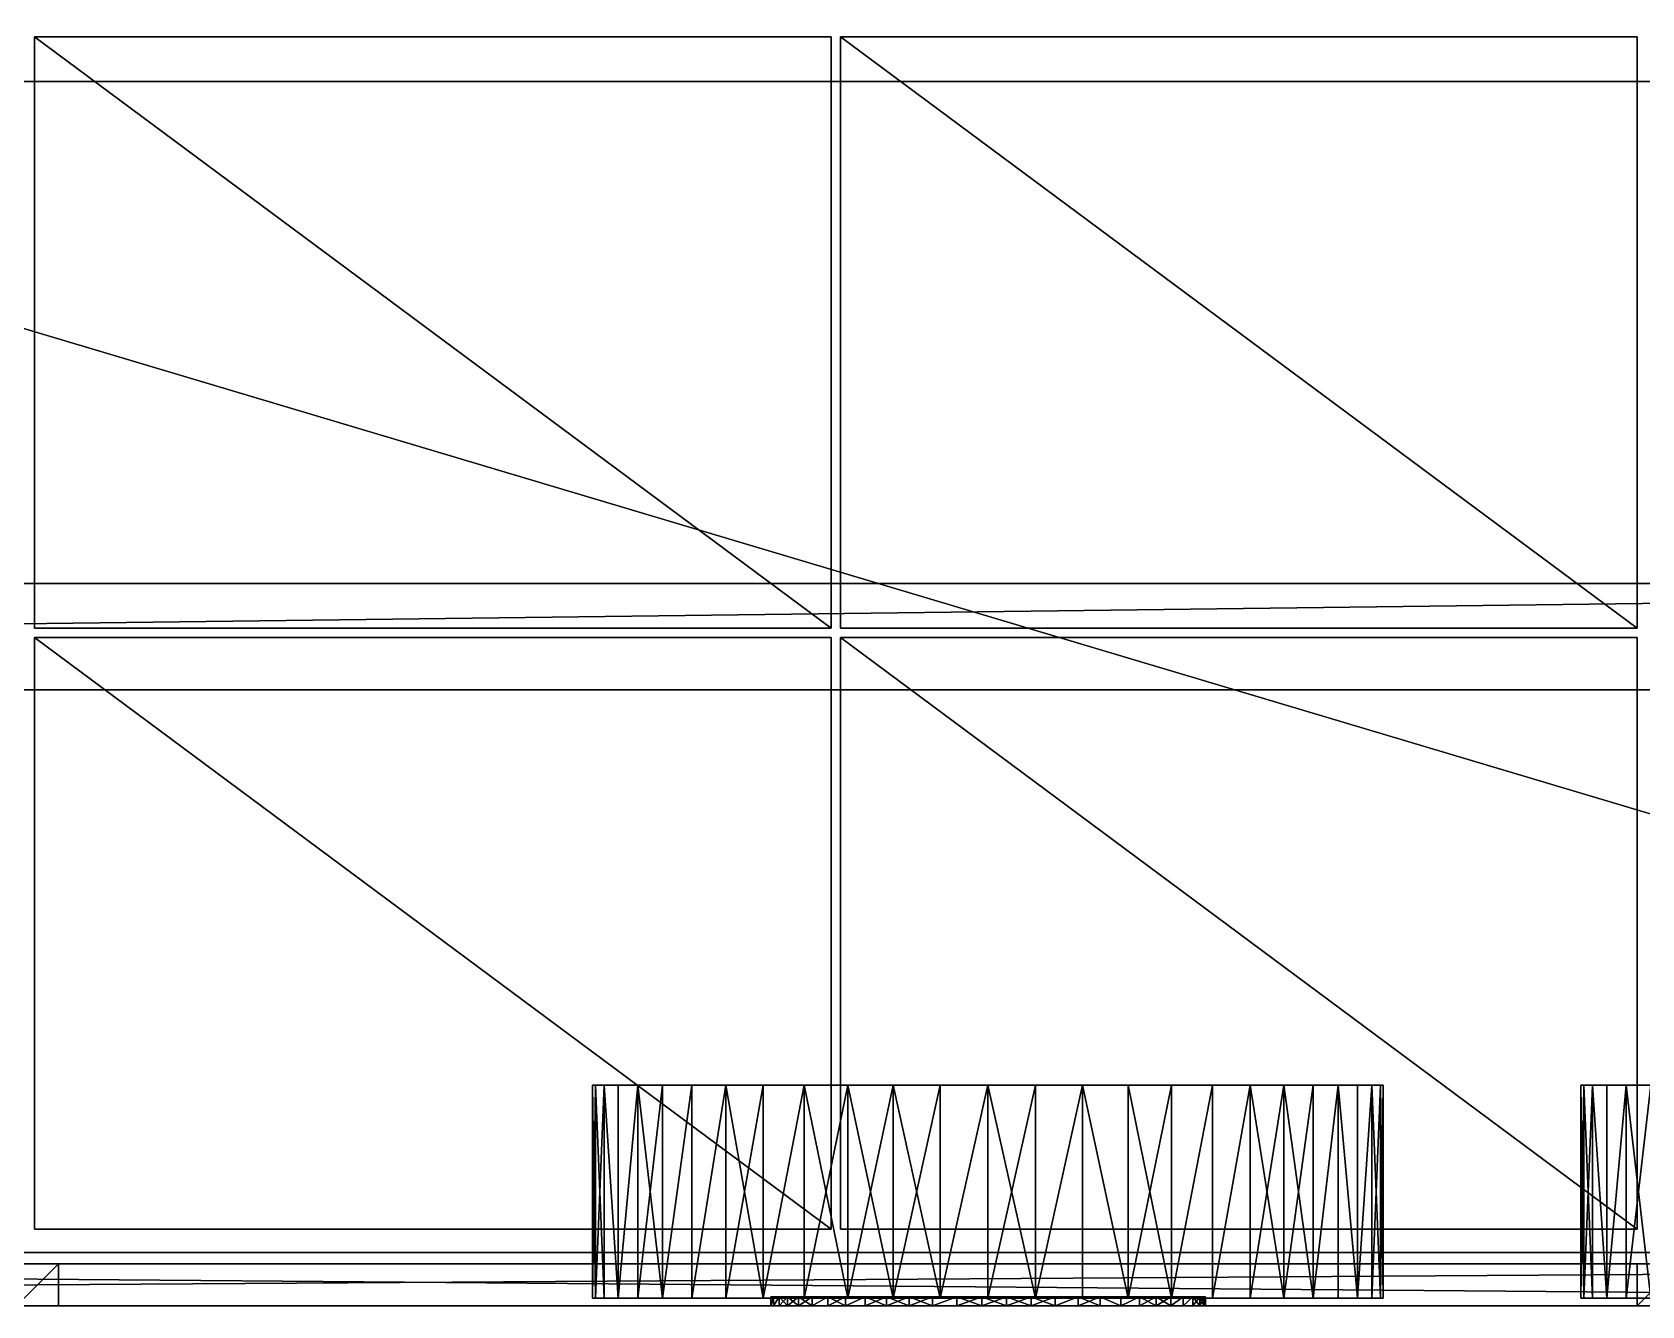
# Model space of a CAD drawing. Header units: millimetres. Extents: x -2700 to 8540, y -1280 to 1295.
# Drawn here: x 4243 to 6360, y -1280 to 395 of the extents above; entities that cross this region are included whole.
import ezdxf

# ---------------------------------------------------------------- set-up
doc = ezdxf.new("R2010")
doc.units = ezdxf.units.MM

msp = doc.modelspace()

# ---------------------------------------------------------------- linework, layer by layer
at = {"layer": 'CAD_75LAB'}
for points in [[(8540, -1280, 1090), (-40, -1280, 1090), (-40, 1280, 1090)], [(8540, 1280, 1090), (8540, -1280, 1090), (-40, 1280, 1090)], [(8540, -1280, 1180), (-40, 1280, 1180), (-40, -1280, 1180)], [(8540, 1280, 1180), (-40, 1280, 1180), (8540, -1280, 1180)], [(8460, 470, 840), (-2700, 330, 840), (-2700, 470, 840)], [(8460, 470, 840), (8460, 330, 840), (-2700, 330, 840)], [(8460, 470, 1090), (-2700, 470, 1090), (-2700, 330, 1090)], [(8460, 470, 1090), (-2700, 330, 1090), (8460, 330, 1090)], [(4246, -389, 1847), (4246, 389, 1183), (4246, -389, 1183)], [(4246, -389, 1847), (4246, 389, 1847), (4246, 389, 1183)], [(5294, 389, 1183), (4246, 389, 1183), (4246, 389, 1847)], [(5294, 389, 1847), (5294, 389, 1183), (4246, 389, 1847)], [(5294, -389, 1183), (4246, -389, 1183), (4246, 389, 1183)], [(5294, 389, 1183), (5294, -389, 1183), (4246, 389, 1183)], [(5294, -389, 1847), (4246, 389, 1847), (4246, -389, 1847)], [(5294, 389, 1847), (4246, 389, 1847), (5294, -389, 1847)], [(4246, -389, 2517), (4246, 389, 1853), (4246, -389, 1853)], [(4246, -389, 2517), (4246, 389, 2517), (4246, 389, 1853)], [(5294, 389, 1853), (4246, 389, 1853), (4246, 389, 2517)], [(5294, 389, 2517), (5294, 389, 1853), (4246, 389, 2517)], [(5294, -389, 1853), (4246, -389, 1853), (4246, 389, 1853)], [(5294, 389, 1853), (5294, -389, 1853), (4246, 389, 1853)], [(5294, -389, 2517), (4246, 389, 2517), (4246, -389, 2517)], [(5294, 389, 2517), (4246, 389, 2517), (5294, -389, 2517)], [(4246, -389, 3187), (4246, 389, 2523), (4246, -389, 2523)], [(4246, -389, 3187), (4246, 389, 3187), (4246, 389, 2523)], [(5294, 389, 2523), (4246, 389, 2523), (4246, 389, 3187)], [(5294, 389, 3187), (5294, 389, 2523), (4246, 389, 3187)], [(5294, -389, 2523), (4246, -389, 2523), (4246, 389, 2523)], [(5294, 389, 2523), (5294, -389, 2523), (4246, 389, 2523)], [(5294, -389, 3187), (4246, 389, 3187), (4246, -389, 3187)], [(5294, 389, 3187), (4246, 389, 3187), (5294, -389, 3187)], [(5294, -389, 1847), (5294, -389, 1183), (5294, 389, 1183)], [(5294, -389, 1847), (5294, 389, 1183), (5294, 389, 1847)], [(5294, -389, 2517), (5294, -389, 1853), (5294, 389, 1853)], [(5294, -389, 2517), (5294, 389, 1853), (5294, 389, 2517)], [(5294, -389, 3187), (5294, -389, 2523), (5294, 389, 2523)], [(5294, -389, 3187), (5294, 389, 2523), (5294, 389, 3187)], [(5306, -389, 1847), (5306, 389, 1183), (5306, -389, 1183)], [(5306, -389, 1847), (5306, 389, 1847), (5306, 389, 1183)], [(6354, 389, 1183), (5306, 389, 1183), (5306, 389, 1847)], [(6354, 389, 1847), (6354, 389, 1183), (5306, 389, 1847)], [(6354, -389, 1183), (5306, -389, 1183), (5306, 389, 1183)], [(6354, 389, 1183), (6354, -389, 1183), (5306, 389, 1183)], [(6354, -389, 1847), (5306, 389, 1847), (5306, -389, 1847)], [(6354, 389, 1847), (5306, 389, 1847), (6354, -389, 1847)], [(5306, -389, 2517), (5306, 389, 1853), (5306, -389, 1853)], [(5306, -389, 2517), (5306, 389, 2517), (5306, 389, 1853)], [(6354, 389, 1853), (5306, 389, 1853), (5306, 389, 2517)], [(6354, 389, 2517), (6354, 389, 1853), (5306, 389, 2517)], [(6354, -389, 1853), (5306, -389, 1853), (5306, 389, 1853)], [(6354, 389, 1853), (6354, -389, 1853), (5306, 389, 1853)], [(6354, -389, 2517), (5306, 389, 2517), (5306, -389, 2517)], [(6354, 389, 2517), (5306, 389, 2517), (6354, -389, 2517)], [(5306, -389, 3187), (5306, 389, 2523), (5306, -389, 2523)], [(5306, -389, 3187), (5306, 389, 3187), (5306, 389, 2523)], [(6354, 389, 2523), (5306, 389, 2523), (5306, 389, 3187)], [(6354, 389, 3187), (6354, 389, 2523), (5306, 389, 3187)], [(6354, -389, 2523), (5306, -389, 2523), (5306, 389, 2523)], [(6354, 389, 2523), (6354, -389, 2523), (5306, 389, 2523)], [(6354, -389, 3187), (5306, 389, 3187), (5306, -389, 3187)], [(6354, 389, 3187), (5306, 389, 3187), (6354, -389, 3187)], [(6354, -389, 1847), (6354, -389, 1183), (6354, 389, 1183)], [(6354, -389, 1847), (6354, 389, 1183), (6354, 389, 1847)], [(6354, -389, 2517), (6354, -389, 1853), (6354, 389, 1853)], [(6354, -389, 2517), (6354, 389, 1853), (6354, 389, 2517)], [(6354, -389, 3187), (6354, -389, 2523), (6354, 389, 2523)], [(6354, -389, 3187), (6354, 389, 2523), (6354, 389, 3187)], [(8460, 330, 840), (-2700, 330, 1090), (-2700, 330, 840)], [(8460, 330, 1090), (-2700, 330, 1090), (8460, 330, 840)], [(8460, -330, 840), (-2700, -330, 840), (-2700, -330, 1090)], [(8460, -330, 1090), (8460, -330, 840), (-2700, -330, 1090)], [(8460, -330, 840), (-2700, -470, 840), (-2700, -330, 840)], [(8460, -330, 840), (8460, -470, 840), (-2700, -470, 840)], [(8460, -330, 1090), (-2700, -330, 1090), (-2700, -470, 1090)], [(8460, -330, 1090), (-2700, -470, 1090), (8460, -470, 1090)], [(5294, -389, 1183), (4246, -389, 1847), (4246, -389, 1183)], [(5294, -389, 1847), (4246, -389, 1847), (5294, -389, 1183)], [(5294, -389, 1853), (4246, -389, 2517), (4246, -389, 1853)], [(5294, -389, 2517), (4246, -389, 2517), (5294, -389, 1853)], [(5294, -389, 2523), (4246, -389, 3187), (4246, -389, 2523)], [(5294, -389, 3187), (4246, -389, 3187), (5294, -389, 2523)], [(4246, -1179, 1847), (4246, -401, 1183), (4246, -1179, 1183)], [(4246, -1179, 1847), (4246, -401, 1847), (4246, -401, 1183)], [(5294, -401, 1183), (4246, -401, 1183), (4246, -401, 1847)], [(5294, -401, 1847), (5294, -401, 1183), (4246, -401, 1847)], [(5294, -1179, 1183), (4246, -1179, 1183), (4246, -401, 1183)], [(5294, -401, 1183), (5294, -1179, 1183), (4246, -401, 1183)], [(5294, -1179, 1847), (4246, -401, 1847), (4246, -1179, 1847)], [(5294, -401, 1847), (4246, -401, 1847), (5294, -1179, 1847)], [(4246, -1179, 2517), (4246, -401, 1853), (4246, -1179, 1853)], [(4246, -1179, 2517), (4246, -401, 2517), (4246, -401, 1853)], [(5294, -401, 1853), (4246, -401, 1853), (4246, -401, 2517)], [(5294, -401, 2517), (5294, -401, 1853), (4246, -401, 2517)], [(5294, -1179, 1853), (4246, -1179, 1853), (4246, -401, 1853)], [(5294, -401, 1853), (5294, -1179, 1853), (4246, -401, 1853)], [(5294, -1179, 2517), (4246, -401, 2517), (4246, -1179, 2517)], [(5294, -401, 2517), (4246, -401, 2517), (5294, -1179, 2517)], [(4246, -1179, 3187), (4246, -401, 2523), (4246, -1179, 2523)], [(4246, -1179, 3187), (4246, -401, 3187), (4246, -401, 2523)], [(5294, -401, 2523), (4246, -401, 2523), (4246, -401, 3187)], [(5294, -401, 3187), (5294, -401, 2523), (4246, -401, 3187)], [(5294, -1179, 2523), (4246, -1179, 2523), (4246, -401, 2523)], [(5294, -401, 2523), (5294, -1179, 2523), (4246, -401, 2523)], [(5294, -1179, 3187), (4246, -401, 3187), (4246, -1179, 3187)], [(5294, -401, 3187), (4246, -401, 3187), (5294, -1179, 3187)], [(5294, -1179, 1847), (5294, -1179, 1183), (5294, -401, 1183)], [(5294, -1179, 1847), (5294, -401, 1183), (5294, -401, 1847)], [(5294, -1179, 2517), (5294, -1179, 1853), (5294, -401, 1853)], [(5294, -1179, 2517), (5294, -401, 1853), (5294, -401, 2517)], [(5294, -1179, 3187), (5294, -1179, 2523), (5294, -401, 2523)], [(5294, -1179, 3187), (5294, -401, 2523), (5294, -401, 3187)], [(6354, -389, 1183), (5306, -389, 1847), (5306, -389, 1183)], [(6354, -389, 1847), (5306, -389, 1847), (6354, -389, 1183)], [(6354, -389, 1853), (5306, -389, 2517), (5306, -389, 1853)], [(6354, -389, 2517), (5306, -389, 2517), (6354, -389, 1853)], [(6354, -389, 2523), (5306, -389, 3187), (5306, -389, 2523)], [(6354, -389, 3187), (5306, -389, 3187), (6354, -389, 2523)], [(5306, -1179, 1847), (5306, -401, 1183), (5306, -1179, 1183)], [(5306, -1179, 1847), (5306, -401, 1847), (5306, -401, 1183)], [(6354, -401, 1183), (5306, -401, 1183), (5306, -401, 1847)], [(6354, -401, 1847), (6354, -401, 1183), (5306, -401, 1847)], [(6354, -1179, 1183), (5306, -1179, 1183), (5306, -401, 1183)], [(6354, -401, 1183), (6354, -1179, 1183), (5306, -401, 1183)], [(6354, -1179, 1847), (5306, -401, 1847), (5306, -1179, 1847)], [(6354, -401, 1847), (5306, -401, 1847), (6354, -1179, 1847)], [(5306, -1179, 2517), (5306, -401, 1853), (5306, -1179, 1853)], [(5306, -1179, 2517), (5306, -401, 2517), (5306, -401, 1853)], [(6354, -401, 1853), (5306, -401, 1853), (5306, -401, 2517)], [(6354, -401, 2517), (6354, -401, 1853), (5306, -401, 2517)], [(6354, -1179, 1853), (5306, -1179, 1853), (5306, -401, 1853)], [(6354, -401, 1853), (6354, -1179, 1853), (5306, -401, 1853)], [(6354, -1179, 2517), (5306, -401, 2517), (5306, -1179, 2517)], [(6354, -401, 2517), (5306, -401, 2517), (6354, -1179, 2517)], [(5306, -1179, 3187), (5306, -401, 2523), (5306, -1179, 2523)], [(5306, -1179, 3187), (5306, -401, 3187), (5306, -401, 2523)], [(6354, -401, 2523), (5306, -401, 2523), (5306, -401, 3187)], [(6354, -401, 3187), (6354, -401, 2523), (5306, -401, 3187)], [(6354, -1179, 2523), (5306, -1179, 2523), (5306, -401, 2523)], [(6354, -401, 2523), (6354, -1179, 2523), (5306, -401, 2523)], [(6354, -1179, 3187), (5306, -401, 3187), (5306, -1179, 3187)], [(6354, -401, 3187), (5306, -401, 3187), (6354, -1179, 3187)], [(6354, -1179, 1847), (6354, -1179, 1183), (6354, -401, 1183)], [(6354, -1179, 1847), (6354, -401, 1183), (6354, -401, 1847)], [(6354, -1179, 2517), (6354, -1179, 1853), (6354, -401, 1853)], [(6354, -1179, 2517), (6354, -401, 1853), (6354, -401, 2517)], [(6354, -1179, 3187), (6354, -1179, 2523), (6354, -401, 2523)], [(6354, -1179, 3187), (6354, -401, 2523), (6354, -401, 3187)], [(8460, -470, 840), (-2700, -470, 1090), (-2700, -470, 840)], [(8460, -470, 1090), (-2700, -470, 1090), (8460, -470, 840)], [(4980, -1270, 520), (4983.79, -1270, 582.68), (4983.79, -990, 582.68)], [(4980, -1270, 520), (4983.79, -990, 582.68), (4980, -990, 520)], [(4983.79, -1270, 457.32), (4980, -1270, 520), (4980, -990, 520)], [(4983.79, -1270, 457.32), (4980, -990, 520), (4983.79, -990, 457.32)], [(4983.79, -990, 582.68), (4983.79, -990, 457.32), (4980, -990, 520)], [(4983.79, -1270, 582.68), (4995.11, -1270, 644.44), (4995.11, -990, 644.44)], [(4983.79, -1270, 582.68), (4995.11, -990, 644.44), (4983.79, -990, 582.68)], [(4995.11, -1270, 395.56), (4983.79, -1270, 457.32), (4983.79, -990, 457.32)], [(4995.11, -1270, 395.56), (4983.79, -990, 457.32), (4995.11, -990, 395.56)], [(4983.79, -990, 457.32), (5013.79, -990, 335.61), (4995.11, -990, 395.56)], [(4983.79, -990, 457.32), (5110.77, -990, 175.18), (5072.05, -990, 224.61)], [(4983.79, -990, 457.32), (5072.05, -990, 224.61), (5013.79, -990, 335.61)], [(4983.79, -990, 457.32), (5375.56, -990, 15.11), (5110.77, -990, 175.18)], [(5013.79, -990, 704.39), (4983.79, -990, 582.68), (4995.11, -990, 644.44)], [(5110.77, -990, 864.82), (4983.79, -990, 582.68), (5013.79, -990, 704.39)], [(6004.89, -990, 395.56), (4983.79, -990, 582.68), (5110.77, -990, 864.82)], [(6004.89, -990, 395.56), (5375.56, -990, 15.11), (4983.79, -990, 457.32)], [(6004.89, -990, 395.56), (4983.79, -990, 457.32), (4983.79, -990, 582.68)], [(5013.79, -1270, 704.39), (5013.79, -990, 704.39), (4995.11, -990, 644.44)], [(4995.11, -1270, 644.44), (5013.79, -1270, 704.39), (4995.11, -990, 644.44)], [(5013.79, -1270, 335.61), (4995.11, -1270, 395.56), (4995.11, -990, 395.56)], [(5013.79, -1270, 335.61), (4995.11, -990, 395.56), (5013.79, -990, 335.61)], [(5013.79, -1270, 704.39), (5039.56, -990, 761.66), (5013.79, -990, 704.39)], [(5013.79, -1270, 704.39), (5039.56, -1270, 761.66), (5039.56, -990, 761.66)], [(5013.79, -1270, 335.61), (5013.79, -990, 335.61), (5039.56, -990, 278.34)], [(5039.56, -1270, 278.34), (5013.79, -1270, 335.61), (5039.56, -990, 278.34)], [(5013.79, -990, 335.61), (5072.05, -990, 224.61), (5039.56, -990, 278.34)], [(5110.77, -990, 864.82), (5013.79, -990, 704.39), (5039.56, -990, 761.66)], [(5039.56, -1270, 761.66), (5072.05, -990, 815.39), (5039.56, -990, 761.66)], [(5039.56, -1270, 761.66), (5072.05, -1270, 815.39), (5072.05, -990, 815.39)], [(5072.05, -1270, 224.61), (5039.56, -1270, 278.34), (5039.56, -990, 278.34)], [(5072.05, -1270, 224.61), (5039.56, -990, 278.34), (5072.05, -990, 224.61)], [(5110.77, -990, 864.82), (5039.56, -990, 761.66), (5072.05, -990, 815.39)], [(5072.05, -1270, 815.39), (5110.77, -990, 864.82), (5072.05, -990, 815.39)], [(5072.05, -1270, 815.39), (5110.77, -1270, 864.82), (5110.77, -990, 864.82)], [(5072.05, -1270, 224.61), (5072.05, -990, 224.61), (5110.77, -990, 175.18)], [(5110.77, -1270, 175.18), (5072.05, -1270, 224.61), (5110.77, -990, 175.18)], [(5110.77, -1270, 864.82), (5155.18, -990, 909.23), (5110.77, -990, 864.82)], [(5110.77, -1270, 864.82), (5155.18, -1270, 909.23), (5155.18, -990, 909.23)], [(5110.77, -1270, 175.18), (5110.77, -990, 175.18), (5155.18, -990, 130.77)], [(5155.18, -1270, 130.77), (5110.77, -1270, 175.18), (5155.18, -990, 130.77)], [(5204.61, -990, 92.05), (5155.18, -990, 130.77), (5110.77, -990, 175.18)], [(5375.56, -990, 15.11), (5204.61, -990, 92.05), (5110.77, -990, 175.18)], [(6004.89, -990, 395.56), (5110.77, -990, 864.82), (5155.18, -990, 909.23)], [(5155.18, -1270, 909.23), (5204.61, -990, 947.95), (5155.18, -990, 909.23)], [(5155.18, -1270, 909.23), (5204.61, -1270, 947.95), (5204.61, -990, 947.95)], [(5204.61, -1270, 92.05), (5155.18, -1270, 130.77), (5155.18, -990, 130.77)], [(5204.61, -1270, 92.05), (5155.18, -990, 130.77), (5204.61, -990, 92.05)], [(5315.61, -990, 1006.21), (5155.18, -990, 909.23), (5204.61, -990, 947.95)], [(6004.89, -990, 395.56), (5155.18, -990, 909.23), (5315.61, -990, 1006.21)], [(5204.61, -1270, 947.95), (5258.34, -990, 980.44), (5204.61, -990, 947.95)], [(5204.61, -1270, 947.95), (5258.34, -1270, 980.44), (5258.34, -990, 980.44)], [(5204.61, -1270, 92.05), (5204.61, -990, 92.05), (5258.34, -990, 59.56)], [(5258.34, -1270, 59.56), (5204.61, -1270, 92.05), (5258.34, -990, 59.56)], [(5375.56, -990, 15.11), (5258.34, -990, 59.56), (5204.61, -990, 92.05)], [(5315.61, -990, 1006.21), (5204.61, -990, 947.95), (5258.34, -990, 980.44)], [(5258.34, -1270, 980.44), (5315.61, -990, 1006.21), (5258.34, -990, 980.44)], [(5258.34, -1270, 980.44), (5315.61, -1270, 1006.21), (5315.61, -990, 1006.21)], [(5315.61, -1270, 33.79), (5258.34, -1270, 59.56), (5258.34, -990, 59.56)], [(5315.61, -1270, 33.79), (5258.34, -990, 59.56), (5315.61, -990, 33.79)], [(5375.56, -990, 15.11), (5315.61, -990, 33.79), (5258.34, -990, 59.56)], [(5315.61, -1270, 1006.21), (5375.56, -990, 1024.89), (5315.61, -990, 1006.21)], [(5315.61, -1270, 1006.21), (5375.56, -1270, 1024.89), (5375.56, -990, 1024.89)], [(5375.56, -1270, 15.11), (5315.61, -1270, 33.79), (5315.61, -990, 33.79)], [(5375.56, -1270, 15.11), (5315.61, -990, 33.79), (5375.56, -990, 15.11)], [(5437.32, -990, 1036.21), (5315.61, -990, 1006.21), (5375.56, -990, 1024.89)], [(5795.39, -990, 947.95), (5315.61, -990, 1006.21), (5437.32, -990, 1036.21)], [(5927.95, -990, 815.39), (6004.89, -990, 395.56), (5315.61, -990, 1006.21)], [(5927.95, -990, 815.39), (5315.61, -990, 1006.21), (5795.39, -990, 947.95)], [(5375.56, -1270, 1024.89), (5437.32, -990, 1036.21), (5375.56, -990, 1024.89)], [(5375.56, -1270, 1024.89), (5437.32, -1270, 1036.21), (5437.32, -990, 1036.21)], [(5437.32, -1270, 3.79), (5375.56, -1270, 15.11), (5375.56, -990, 15.11)], [(5437.32, -1270, 3.79), (5375.56, -990, 15.11), (5437.32, -990, 3.79)], [(5500, -990), (5437.32, -990, 3.79), (5375.56, -990, 15.11)], [(5684.39, -990, 33.79), (5500, -990), (5375.56, -990, 15.11)], [(5795.39, -990, 92.05), (5684.39, -990, 33.79), (5375.56, -990, 15.11)], [(6004.89, -990, 395.56), (5795.39, -990, 92.05), (5375.56, -990, 15.11)], [(5437.32, -1270, 1036.21), (5500, -990, 1040), (5437.32, -990, 1036.21)], [(5437.32, -1270, 1036.21), (5500, -1270, 1040), (5500, -990, 1040)], [(5437.32, -1270, 3.79), (5437.32, -990, 3.79), (5500, -990)], [(5500, -1270), (5437.32, -1270, 3.79), (5500, -990)], [(5795.39, -990, 947.95), (5437.32, -990, 1036.21), (5500, -990, 1040)], [(5500, -1270, 1040), (5562.68, -1270, 1036.21), (5562.68, -990, 1036.21)], [(5500, -1270, 1040), (5562.68, -990, 1036.21), (5500, -990, 1040)], [(5562.68, -1270, 3.79), (5500, -1270), (5500, -990)], [(5562.68, -1270, 3.79), (5500, -990), (5562.68, -990, 3.79)], [(5684.39, -990, 33.79), (5562.68, -990, 3.79), (5500, -990)], [(5624.44, -990, 1024.89), (5500, -990, 1040), (5562.68, -990, 1036.21)], [(5741.66, -990, 980.44), (5500, -990, 1040), (5624.44, -990, 1024.89)], [(5795.39, -990, 947.95), (5500, -990, 1040), (5741.66, -990, 980.44)], [(5562.68, -1270, 1036.21), (5624.44, -1270, 1024.89), (5624.44, -990, 1024.89)], [(5562.68, -1270, 1036.21), (5624.44, -990, 1024.89), (5562.68, -990, 1036.21)], [(5562.68, -1270, 3.79), (5562.68, -990, 3.79), (5624.44, -990, 15.11)], [(5624.44, -1270, 15.11), (5562.68, -1270, 3.79), (5624.44, -990, 15.11)], [(5684.39, -990, 33.79), (5624.44, -990, 15.11), (5562.68, -990, 3.79)], [(5684.39, -1270, 1006.21), (5684.39, -990, 1006.21), (5624.44, -990, 1024.89)], [(5624.44, -1270, 1024.89), (5684.39, -1270, 1006.21), (5624.44, -990, 1024.89)], [(5684.39, -1270, 33.79), (5624.44, -1270, 15.11), (5624.44, -990, 15.11)], [(5684.39, -1270, 33.79), (5624.44, -990, 15.11), (5684.39, -990, 33.79)], [(5741.66, -990, 980.44), (5624.44, -990, 1024.89), (5684.39, -990, 1006.21)], [(5684.39, -1270, 1006.21), (5741.66, -1270, 980.44), (5741.66, -990, 980.44)], [(5684.39, -1270, 1006.21), (5741.66, -990, 980.44), (5684.39, -990, 1006.21)], [(5741.66, -1270, 59.56), (5684.39, -1270, 33.79), (5684.39, -990, 33.79)], [(5741.66, -1270, 59.56), (5684.39, -990, 33.79), (5741.66, -990, 59.56)], [(5795.39, -990, 92.05), (5741.66, -990, 59.56), (5684.39, -990, 33.79)], [(5741.66, -1270, 980.44), (5795.39, -1270, 947.95), (5795.39, -990, 947.95)], [(5741.66, -1270, 980.44), (5795.39, -990, 947.95), (5741.66, -990, 980.44)], [(5741.66, -1270, 59.56), (5741.66, -990, 59.56), (5795.39, -990, 92.05)], [(5795.39, -1270, 92.05), (5741.66, -1270, 59.56), (5795.39, -990, 92.05)], [(5795.39, -1270, 947.95), (5844.82, -1270, 909.23), (5844.82, -990, 909.23)], [(5795.39, -1270, 947.95), (5844.82, -990, 909.23), (5795.39, -990, 947.95)], [(5795.39, -1270, 92.05), (5795.39, -990, 92.05), (5844.82, -990, 130.77)], [(5844.82, -1270, 130.77), (5795.39, -1270, 92.05), (5844.82, -990, 130.77)], [(5889.23, -990, 175.18), (5844.82, -990, 130.77), (5795.39, -990, 92.05)], [(5927.95, -990, 224.61), (5889.23, -990, 175.18), (5795.39, -990, 92.05)], [(5960.44, -990, 278.34), (5927.95, -990, 224.61), (5795.39, -990, 92.05)], [(6004.89, -990, 395.56), (5960.44, -990, 278.34), (5795.39, -990, 92.05)], [(5844.82, -990, 909.23), (5927.95, -990, 815.39), (5795.39, -990, 947.95)], [(5844.82, -1270, 909.23), (5889.23, -1270, 864.82), (5889.23, -990, 864.82)], [(5844.82, -1270, 909.23), (5889.23, -990, 864.82), (5844.82, -990, 909.23)], [(5889.23, -1270, 175.18), (5844.82, -1270, 130.77), (5844.82, -990, 130.77)], [(5889.23, -1270, 175.18), (5844.82, -990, 130.77), (5889.23, -990, 175.18)], [(5844.82, -990, 909.23), (5889.23, -990, 864.82), (5927.95, -990, 815.39)], [(5889.23, -1270, 864.82), (5927.95, -1270, 815.39), (5927.95, -990, 815.39)], [(5889.23, -1270, 864.82), (5927.95, -990, 815.39), (5889.23, -990, 864.82)], [(5927.95, -1270, 224.61), (5889.23, -1270, 175.18), (5889.23, -990, 175.18)], [(5927.95, -1270, 224.61), (5889.23, -990, 175.18), (5927.95, -990, 224.61)], [(5927.95, -1270, 815.39), (5960.44, -1270, 761.66), (5960.44, -990, 761.66)], [(5927.95, -1270, 815.39), (5960.44, -990, 761.66), (5927.95, -990, 815.39)], [(5927.95, -1270, 224.61), (5927.95, -990, 224.61), (5960.44, -990, 278.34)], [(5960.44, -1270, 278.34), (5927.95, -1270, 224.61), (5960.44, -990, 278.34)], [(5927.95, -990, 815.39), (5986.21, -990, 704.39), (6004.89, -990, 644.44)], [(5927.95, -990, 815.39), (5960.44, -990, 761.66), (5986.21, -990, 704.39)], [(5927.95, -990, 815.39), (6004.89, -990, 644.44), (6004.89, -990, 395.56)], [(5986.21, -1270, 704.39), (5986.21, -990, 704.39), (5960.44, -990, 761.66)], [(5960.44, -1270, 761.66), (5986.21, -1270, 704.39), (5960.44, -990, 761.66)], [(5986.21, -1270, 335.61), (5960.44, -990, 278.34), (5986.21, -990, 335.61)], [(5986.21, -1270, 335.61), (5960.44, -1270, 278.34), (5960.44, -990, 278.34)], [(6004.89, -990, 395.56), (5986.21, -990, 335.61), (5960.44, -990, 278.34)], [(5986.21, -1270, 704.39), (6004.89, -1270, 644.44), (6004.89, -990, 644.44)], [(5986.21, -1270, 704.39), (6004.89, -990, 644.44), (5986.21, -990, 704.39)], [(5986.21, -1270, 335.61), (5986.21, -990, 335.61), (6004.89, -990, 395.56)], [(6004.89, -1270, 395.56), (5986.21, -1270, 335.61), (6004.89, -990, 395.56)], [(6004.89, -1270, 644.44), (6016.21, -1270, 582.68), (6016.21, -990, 582.68)], [(6004.89, -1270, 644.44), (6016.21, -990, 582.68), (6004.89, -990, 644.44)], [(6016.21, -1270, 457.32), (6004.89, -990, 395.56), (6016.21, -990, 457.32)], [(6016.21, -1270, 457.32), (6004.89, -1270, 395.56), (6004.89, -990, 395.56)], [(6004.89, -990, 644.44), (6016.21, -990, 582.68), (6020, -990, 520)], [(6004.89, -990, 644.44), (6016.21, -990, 457.32), (6004.89, -990, 395.56)], [(6004.89, -990, 644.44), (6020, -990, 520), (6016.21, -990, 457.32)], [(6020, -1270, 520), (6020, -990, 520), (6016.21, -990, 582.68)], [(6016.21, -1270, 582.68), (6020, -1270, 520), (6016.21, -990, 582.68)], [(6016.21, -1270, 457.32), (6016.21, -990, 457.32), (6020, -990, 520)], [(6020, -1270, 520), (6016.21, -1270, 457.32), (6020, -990, 520)], [(6280, -1270, 520), (6283.79, -1270, 582.68), (6283.79, -990, 582.68)], [(6280, -1270, 520), (6283.79, -990, 582.68), (6280, -990, 520)], [(6283.79, -1270, 457.32), (6280, -1270, 520), (6280, -990, 520)], [(6283.79, -1270, 457.32), (6280, -990, 520), (6283.79, -990, 457.32)], [(6283.79, -990, 582.68), (6283.79, -990, 457.32), (6280, -990, 520)], [(6283.79, -1270, 582.68), (6295.11, -1270, 644.44), (6295.11, -990, 644.44)], [(6283.79, -1270, 582.68), (6295.11, -990, 644.44), (6283.79, -990, 582.68)], [(6295.11, -1270, 395.56), (6283.79, -1270, 457.32), (6283.79, -990, 457.32)], [(6295.11, -1270, 395.56), (6283.79, -990, 457.32), (6295.11, -990, 395.56)], [(6283.79, -990, 457.32), (6313.79, -990, 335.61), (6295.11, -990, 395.56)], [(6283.79, -990, 457.32), (6410.77, -990, 175.18), (6372.05, -990, 224.61)], [(6283.79, -990, 457.32), (6372.05, -990, 224.61), (6313.79, -990, 335.61)], [(6283.79, -990, 457.32), (6675.56, -990, 15.11), (6410.77, -990, 175.18)], [(6313.79, -990, 704.39), (6283.79, -990, 582.68), (6295.11, -990, 644.44)], [(6410.77, -990, 864.82), (6283.79, -990, 582.68), (6313.79, -990, 704.39)], [(7304.89, -990, 395.56), (6283.79, -990, 582.68), (6410.77, -990, 864.82)], [(7304.89, -990, 395.56), (6675.56, -990, 15.11), (6283.79, -990, 457.32)], [(7304.89, -990, 395.56), (6283.79, -990, 457.32), (6283.79, -990, 582.68)], [(6313.79, -1270, 704.39), (6313.79, -990, 704.39), (6295.11, -990, 644.44)], [(6295.11, -1270, 644.44), (6313.79, -1270, 704.39), (6295.11, -990, 644.44)], [(6313.79, -1270, 335.61), (6295.11, -1270, 395.56), (6295.11, -990, 395.56)], [(6313.79, -1270, 335.61), (6295.11, -990, 395.56), (6313.79, -990, 335.61)], [(6313.79, -1270, 704.39), (6339.56, -990, 761.66), (6313.79, -990, 704.39)], [(6313.79, -1270, 704.39), (6339.56, -1270, 761.66), (6339.56, -990, 761.66)], [(6313.79, -1270, 335.61), (6313.79, -990, 335.61), (6339.56, -990, 278.34)], [(6339.56, -1270, 278.34), (6313.79, -1270, 335.61), (6339.56, -990, 278.34)], [(6313.79, -990, 335.61), (6372.05, -990, 224.61), (6339.56, -990, 278.34)], [(6410.77, -990, 864.82), (6313.79, -990, 704.39), (6339.56, -990, 761.66)], [(6339.56, -1270, 761.66), (6372.05, -990, 815.39), (6339.56, -990, 761.66)], [(6339.56, -1270, 761.66), (6372.05, -1270, 815.39), (6372.05, -990, 815.39)], [(6372.05, -1270, 224.61), (6339.56, -1270, 278.34), (6339.56, -990, 278.34)], [(6372.05, -1270, 224.61), (6339.56, -990, 278.34), (6372.05, -990, 224.61)], [(6410.77, -990, 864.82), (6339.56, -990, 761.66), (6372.05, -990, 815.39)], [(5294, -1179, 1183), (4246, -1179, 1847), (4246, -1179, 1183)], [(5294, -1179, 1847), (4246, -1179, 1847), (5294, -1179, 1183)], [(5294, -1179, 1853), (4246, -1179, 2517), (4246, -1179, 1853)], [(5294, -1179, 2517), (4246, -1179, 2517), (5294, -1179, 1853)], [(5294, -1179, 2523), (4246, -1179, 3187), (4246, -1179, 2523)], [(5294, -1179, 3187), (4246, -1179, 3187), (5294, -1179, 2523)], [(6354, -1179, 1183), (5306, -1179, 1847), (5306, -1179, 1183)], [(6354, -1179, 1847), (5306, -1179, 1847), (6354, -1179, 1183)], [(6354, -1179, 1853), (5306, -1179, 2517), (5306, -1179, 1853)], [(6354, -1179, 2517), (5306, -1179, 2517), (6354, -1179, 1853)], [(6354, -1179, 2523), (5306, -1179, 3187), (5306, -1179, 2523)], [(6354, -1179, 3187), (5306, -1179, 3187), (6354, -1179, 2523)], [(8540, -1210, 1180), (-40, -1210, 1180), (-40, -1210, 1250)], [(8540, -1210, 1250), (8540, -1210, 1180), (-40, -1210, 1250)], [(8540, -1280, 1180), (-40, -1280, 1180), (-40, -1210, 1180)], [(8540, -1210, 1180), (8540, -1280, 1180), (-40, -1210, 1180)], [(8540, -1280, 1250), (-40, -1210, 1250), (-40, -1280, 1250)], [(8540, -1210, 1250), (-40, -1210, 1250), (8540, -1280, 1250)], [(8540, -1225, 3775), (8540, -1225, 3720), (-40, -1225, 3720)], [(8540, -1225, 3775), (-40, -1225, 3720), (-40, -1225, 3775)], [(8540, -1225, 3720), (-40, -1280, 3720), (-40, -1225, 3720)], [(8540, -1225, 3720), (8540, -1280, 3720), (-40, -1280, 3720)], [(8540, -1225, 3775), (-40, -1225, 3775), (-40, -1280, 3775)], [(8540, -1225, 3775), (-40, -1280, 3775), (8540, -1280, 3775)], [(4222.5, -1225, 3720), (4277.5, -1225, 1180), (4222.5, -1225, 1180)], [(4277.5, -1225, 3720), (4277.5, -1225, 1180), (4222.5, -1225, 3720)], [(4277.5, -1225, 1180), (4222.5, -1280, 1180), (4222.5, -1225, 1180)], [(4277.5, -1225, 1180), (4277.5, -1280, 1180), (4222.5, -1280, 1180)], [(4277.5, -1225, 3720), (4222.5, -1225, 3720), (4222.5, -1280, 3720)], [(4277.5, -1225, 3720), (4222.5, -1280, 3720), (4277.5, -1280, 3720)], [(4277.5, -1225, 3720), (4277.5, -1280, 1180), (4277.5, -1225, 1180)], [(4277.5, -1280, 3720), (4277.5, -1280, 1180), (4277.5, -1225, 3720)], [(6353.75, -1225, 3720), (6353.75, -1225, 1180), (6353.75, -1280, 1180)], [(6353.75, -1280, 3720), (6353.75, -1225, 3720), (6353.75, -1280, 1180)], [(6353.75, -1225, 3720), (6408.75, -1225, 1180), (6353.75, -1225, 1180)], [(6408.75, -1225, 3720), (6408.75, -1225, 1180), (6353.75, -1225, 3720)], [(6408.75, -1225, 1180), (6353.75, -1280, 1180), (6353.75, -1225, 1180)], [(6408.75, -1225, 1180), (6408.75, -1280, 1180), (6353.75, -1280, 1180)], [(6408.75, -1225, 3720), (6353.75, -1225, 3720), (6353.75, -1280, 3720)], [(6408.75, -1225, 3720), (6353.75, -1280, 3720), (6408.75, -1280, 3720)], [(4983.79, -1270, 582.68), (4980, -1270, 520), (4983.79, -1270, 457.32)], [(4983.79, -1270, 457.32), (4995.11, -1270, 395.56), (5013.79, -1270, 335.61)], [(4983.79, -1270, 457.32), (5072.05, -1270, 224.61), (5110.77, -1270, 175.18)], [(4983.79, -1270, 457.32), (5013.79, -1270, 335.61), (5072.05, -1270, 224.61)], [(4983.79, -1270, 457.32), (5110.77, -1270, 175.18), (5375.56, -1270, 15.11)], [(5013.79, -1270, 704.39), (4995.11, -1270, 644.44), (4983.79, -1270, 582.68)], [(5110.77, -1270, 864.82), (5013.79, -1270, 704.39), (4983.79, -1270, 582.68)], [(6004.89, -1270, 395.56), (5110.77, -1270, 864.82), (4983.79, -1270, 582.68)], [(6004.89, -1270, 395.56), (4983.79, -1270, 457.32), (5375.56, -1270, 15.11)], [(6004.89, -1270, 395.56), (4983.79, -1270, 582.68), (4983.79, -1270, 457.32)], [(5013.79, -1270, 335.61), (5039.56, -1270, 278.34), (5072.05, -1270, 224.61)], [(5110.77, -1270, 864.82), (5039.56, -1270, 761.66), (5013.79, -1270, 704.39)], [(5110.77, -1270, 864.82), (5072.05, -1270, 815.39), (5039.56, -1270, 761.66)], [(5204.61, -1270, 92.05), (5110.77, -1270, 175.18), (5155.18, -1270, 130.77)], [(5375.56, -1270, 15.11), (5110.77, -1270, 175.18), (5204.61, -1270, 92.05)], [(6004.89, -1270, 395.56), (5155.18, -1270, 909.23), (5110.77, -1270, 864.82)], [(5315.61, -1270, 1006.21), (5204.61, -1270, 947.95), (5155.18, -1270, 909.23)], [(6004.89, -1270, 395.56), (5315.61, -1270, 1006.21), (5155.18, -1270, 909.23)], [(5375.56, -1270, 15.11), (5204.61, -1270, 92.05), (5258.34, -1270, 59.56)], [(5315.61, -1270, 1006.21), (5258.34, -1270, 980.44), (5204.61, -1270, 947.95)], [(5214.47, -1280, 536.33), (5218.19, -1280, 568.77), (5218.19, -1268, 568.77)], [(5214.47, -1280, 536.33), (5218.19, -1268, 568.77), (5214.47, -1268, 536.33)], [(5214.47, -1280, 503.67), (5214.47, -1280, 536.33), (5214.47, -1268, 536.33)], [(5214.47, -1280, 503.67), (5214.47, -1268, 536.33), (5214.47, -1268, 503.67)], [(5214.47, -1280, 503.67), (5214.47, -1268, 503.67), (5218.19, -1268, 471.23)], [(5218.19, -1280, 471.23), (5214.47, -1280, 503.67), (5218.19, -1268, 471.23)], [(5214.47, -1268, 503.67), (5225.58, -1268, 439.42), (5218.19, -1268, 471.23)], [(5218.19, -1268, 568.77), (5214.47, -1268, 503.67), (5214.47, -1268, 536.33)], [(5236.56, -1268, 631.33), (5225.58, -1268, 439.42), (5214.47, -1268, 503.67)], [(5236.56, -1268, 631.33), (5214.47, -1268, 503.67), (5218.19, -1268, 568.77)], [(5218.19, -1280, 568.77), (5225.58, -1280, 600.58), (5225.58, -1268, 600.58)], [(5218.19, -1280, 568.77), (5225.58, -1268, 600.58), (5218.19, -1268, 568.77)], [(5218.19, -1280, 471.23), (5218.19, -1268, 471.23), (5225.58, -1268, 439.42)], [(5225.58, -1280, 439.42), (5218.19, -1280, 471.23), (5225.58, -1268, 439.42)], [(5236.56, -1268, 631.33), (5218.19, -1268, 568.77), (5225.58, -1268, 600.58)], [(5225.58, -1280, 600.58), (5236.56, -1280, 631.33), (5236.56, -1268, 631.33)], [(5225.58, -1280, 600.58), (5236.56, -1268, 631.33), (5225.58, -1268, 600.58)], [(5236.56, -1280, 408.67), (5225.58, -1280, 439.42), (5225.58, -1268, 439.42)], [(5236.56, -1280, 408.67), (5225.58, -1268, 439.42), (5236.56, -1268, 408.67)], [(5225.58, -1268, 439.42), (5250.97, -1268, 379.36), (5236.56, -1268, 408.67)], [(5225.58, -1268, 439.42), (5289.29, -1268, 326.61), (5250.97, -1268, 379.36)], [(5225.58, -1268, 439.42), (5396.24, -1268, 253.49), (5289.29, -1268, 326.61)], [(5268.62, -1268, 688.11), (5225.58, -1268, 439.42), (5236.56, -1268, 631.33)], [(5366.53, -1268, 772.95), (5225.58, -1268, 439.42), (5268.62, -1268, 688.11)], [(5524.47, -1268, 804.95), (5225.58, -1268, 439.42), (5366.53, -1268, 772.95)], [(5524.47, -1268, 804.95), (5396.24, -1268, 253.49), (5225.58, -1268, 439.42)], [(5236.56, -1280, 631.33), (5250.97, -1280, 660.64), (5250.97, -1268, 660.64)], [(5236.56, -1280, 631.33), (5250.97, -1268, 660.64), (5236.56, -1268, 631.33)], [(5250.97, -1280, 379.36), (5236.56, -1280, 408.67), (5236.56, -1268, 408.67)], [(5250.97, -1280, 379.36), (5236.56, -1268, 408.67), (5250.97, -1268, 379.36)], [(5268.62, -1268, 688.11), (5236.56, -1268, 631.33), (5250.97, -1268, 660.64)], [(5250.97, -1280, 660.64), (5268.62, -1280, 688.11), (5268.62, -1268, 688.11)], [(5250.97, -1280, 660.64), (5268.62, -1268, 688.11), (5250.97, -1268, 660.64)], [(5268.62, -1280, 351.89), (5250.97, -1280, 379.36), (5250.97, -1268, 379.36)], [(5268.62, -1280, 351.89), (5250.97, -1268, 379.36), (5268.62, -1268, 351.89)], [(5250.97, -1268, 379.36), (5289.29, -1268, 326.61), (5268.62, -1268, 351.89)], [(5375.56, -1270, 15.11), (5258.34, -1270, 59.56), (5315.61, -1270, 33.79)], [(5268.62, -1280, 688.11), (5289.29, -1280, 713.39), (5289.29, -1268, 713.39)], [(5268.62, -1280, 688.11), (5289.29, -1268, 713.39), (5268.62, -1268, 688.11)], [(5268.62, -1280, 351.89), (5268.62, -1268, 351.89), (5289.29, -1268, 326.61)], [(5289.29, -1280, 326.61), (5268.62, -1280, 351.89), (5289.29, -1268, 326.61)], [(5338.57, -1268, 756.08), (5268.62, -1268, 688.11), (5289.29, -1268, 713.39)], [(5366.53, -1268, 772.95), (5268.62, -1268, 688.11), (5338.57, -1268, 756.08)], [(5289.29, -1280, 713.39), (5312.71, -1268, 736.14), (5289.29, -1268, 713.39)], [(5289.29, -1280, 713.39), (5312.71, -1280, 736.14), (5312.71, -1268, 736.14)], [(5312.71, -1280, 303.86), (5289.29, -1280, 326.61), (5289.29, -1268, 326.61)], [(5312.71, -1280, 303.86), (5289.29, -1268, 326.61), (5312.71, -1268, 303.86)], [(5366.53, -1268, 267.05), (5312.71, -1268, 303.86), (5289.29, -1268, 326.61)], [(5396.24, -1268, 253.49), (5366.53, -1268, 267.05), (5289.29, -1268, 326.61)], [(5338.57, -1268, 756.08), (5289.29, -1268, 713.39), (5312.71, -1268, 736.14)], [(5312.71, -1280, 736.14), (5338.57, -1268, 756.08), (5312.71, -1268, 736.14)], [(5312.71, -1280, 736.14), (5338.57, -1280, 756.08), (5338.57, -1268, 756.08)], [(5312.71, -1280, 303.86), (5312.71, -1268, 303.86), (5338.57, -1268, 283.92)], [(5338.57, -1280, 283.92), (5312.71, -1280, 303.86), (5338.57, -1268, 283.92)], [(5366.53, -1268, 267.05), (5338.57, -1268, 283.92), (5312.71, -1268, 303.86)], [(5437.32, -1270, 1036.21), (5375.56, -1270, 1024.89), (5315.61, -1270, 1006.21)], [(5795.39, -1270, 947.95), (5437.32, -1270, 1036.21), (5315.61, -1270, 1006.21)], [(5927.95, -1270, 815.39), (5315.61, -1270, 1006.21), (6004.89, -1270, 395.56)], [(5927.95, -1270, 815.39), (5795.39, -1270, 947.95), (5315.61, -1270, 1006.21)], [(5338.57, -1280, 756.08), (5366.53, -1268, 772.95), (5338.57, -1268, 756.08)], [(5338.57, -1280, 756.08), (5366.53, -1280, 772.95), (5366.53, -1268, 772.95)], [(5366.53, -1280, 267.05), (5338.57, -1280, 283.92), (5338.57, -1268, 283.92)], [(5366.53, -1280, 267.05), (5338.57, -1268, 283.92), (5366.53, -1268, 267.05)], [(5366.53, -1280, 772.95), (5396.24, -1268, 786.51), (5366.53, -1268, 772.95)], [(5366.53, -1280, 772.95), (5396.24, -1280, 786.51), (5396.24, -1268, 786.51)], [(5396.24, -1280, 253.49), (5366.53, -1280, 267.05), (5366.53, -1268, 267.05)], [(5396.24, -1280, 253.49), (5366.53, -1268, 267.05), (5396.24, -1268, 253.49)], [(5524.47, -1268, 804.95), (5366.53, -1268, 772.95), (5396.24, -1268, 786.51)], [(5500, -1270), (5375.56, -1270, 15.11), (5437.32, -1270, 3.79)], [(5684.39, -1270, 33.79), (5375.56, -1270, 15.11), (5500, -1270)], [(5795.39, -1270, 92.05), (5375.56, -1270, 15.11), (5684.39, -1270, 33.79)], [(6004.89, -1270, 395.56), (5375.56, -1270, 15.11), (5795.39, -1270, 92.05)], [(5396.24, -1280, 786.51), (5427.29, -1268, 796.6), (5396.24, -1268, 786.51)], [(5396.24, -1280, 786.51), (5427.29, -1280, 796.6), (5427.29, -1268, 796.6)], [(5427.29, -1280, 243.4), (5396.24, -1280, 253.49), (5396.24, -1268, 253.49)], [(5427.29, -1280, 243.4), (5396.24, -1268, 253.49), (5427.29, -1268, 243.4)], [(5556.8, -1268, 239.7), (5427.29, -1268, 243.4), (5396.24, -1268, 253.49)], [(5588.38, -1268, 248), (5556.8, -1268, 239.7), (5396.24, -1268, 253.49)], [(5524.47, -1268, 804.95), (5396.24, -1268, 786.51), (5427.29, -1268, 796.6)], [(5524.47, -1268, 804.95), (5588.38, -1268, 248), (5396.24, -1268, 253.49)], [(5427.29, -1280, 796.6), (5459.3, -1268, 803.09), (5427.29, -1268, 796.6)], [(5427.29, -1280, 796.6), (5459.3, -1280, 803.09), (5459.3, -1268, 803.09)], [(5427.29, -1280, 243.4), (5427.29, -1268, 243.4), (5459.3, -1268, 236.91)], [(5459.3, -1280, 236.91), (5427.29, -1280, 243.4), (5459.3, -1268, 236.91)], [(5491.83, -1268, 234.12), (5459.3, -1268, 236.91), (5427.29, -1268, 243.4)], [(5556.8, -1268, 239.7), (5491.83, -1268, 234.12), (5427.29, -1268, 243.4)], [(5524.47, -1268, 804.95), (5427.29, -1268, 796.6), (5459.3, -1268, 803.09)], [(5795.39, -1270, 947.95), (5500, -1270, 1040), (5437.32, -1270, 1036.21)], [(5459.3, -1280, 803.09), (5491.83, -1268, 805.88), (5459.3, -1268, 803.09)], [(5459.3, -1280, 803.09), (5491.83, -1280, 805.88), (5491.83, -1268, 805.88)], [(5491.83, -1280, 234.12), (5459.3, -1280, 236.91), (5459.3, -1268, 236.91)], [(5491.83, -1280, 234.12), (5459.3, -1268, 236.91), (5491.83, -1268, 234.12)], [(5524.47, -1268, 804.95), (5459.3, -1268, 803.09), (5491.83, -1268, 805.88)], [(5491.83, -1280, 805.88), (5524.47, -1268, 804.95), (5491.83, -1268, 805.88)], [(5491.83, -1280, 805.88), (5524.47, -1280, 804.95), (5524.47, -1268, 804.95)], [(5524.47, -1280, 235.05), (5491.83, -1280, 234.12), (5491.83, -1268, 234.12)], [(5524.47, -1280, 235.05), (5491.83, -1268, 234.12), (5524.47, -1268, 235.05)], [(5556.8, -1268, 239.7), (5524.47, -1268, 235.05), (5491.83, -1268, 234.12)], [(5684.39, -1270, 33.79), (5500, -1270), (5562.68, -1270, 3.79)], [(5624.44, -1270, 1024.89), (5562.68, -1270, 1036.21), (5500, -1270, 1040)], [(5741.66, -1270, 980.44), (5624.44, -1270, 1024.89), (5500, -1270, 1040)], [(5795.39, -1270, 947.95), (5741.66, -1270, 980.44), (5500, -1270, 1040)], [(5524.47, -1280, 804.95), (5556.8, -1268, 800.3), (5524.47, -1268, 804.95)], [(5524.47, -1280, 804.95), (5556.8, -1280, 800.3), (5556.8, -1268, 800.3)], [(5556.8, -1280, 239.7), (5524.47, -1280, 235.05), (5524.47, -1268, 235.05)], [(5556.8, -1280, 239.7), (5524.47, -1268, 235.05), (5556.8, -1268, 239.7)], [(5588.38, -1268, 792), (5524.47, -1268, 804.95), (5556.8, -1268, 800.3)], [(5647.69, -1268, 764.92), (5524.47, -1268, 804.95), (5588.38, -1268, 792)], [(5647.69, -1268, 764.92), (5588.38, -1268, 248), (5524.47, -1268, 804.95)], [(5556.8, -1280, 800.3), (5588.38, -1280, 792), (5588.38, -1268, 792)], [(5556.8, -1280, 800.3), (5588.38, -1268, 792), (5556.8, -1268, 800.3)], [(5588.38, -1280, 248), (5556.8, -1280, 239.7), (5556.8, -1268, 239.7)], [(5588.38, -1280, 248), (5556.8, -1268, 239.7), (5588.38, -1268, 248)], [(5684.39, -1270, 33.79), (5562.68, -1270, 3.79), (5624.44, -1270, 15.11)], [(5588.38, -1280, 792), (5618.81, -1280, 780.15), (5618.81, -1268, 780.15)], [(5588.38, -1280, 792), (5618.81, -1268, 780.15), (5588.38, -1268, 792)], [(5588.38, -1280, 248), (5588.38, -1268, 248), (5618.81, -1268, 259.85)], [(5618.81, -1280, 259.85), (5588.38, -1280, 248), (5618.81, -1268, 259.85)], [(5647.69, -1268, 275.08), (5618.81, -1268, 259.85), (5588.38, -1268, 248)], [(5786, -1268, 520), (5647.69, -1268, 275.08), (5588.38, -1268, 248)], [(5647.69, -1268, 764.92), (5588.38, -1268, 792), (5618.81, -1268, 780.15)], [(5647.69, -1268, 764.92), (5786, -1268, 520), (5588.38, -1268, 248)], [(5618.81, -1280, 780.15), (5647.69, -1280, 764.92), (5647.69, -1268, 764.92)], [(5618.81, -1280, 780.15), (5647.69, -1268, 764.92), (5618.81, -1268, 780.15)], [(5647.69, -1280, 275.08), (5618.81, -1268, 259.85), (5647.69, -1268, 275.08)], [(5647.69, -1280, 275.08), (5618.81, -1280, 259.85), (5618.81, -1268, 259.85)], [(5741.66, -1270, 980.44), (5684.39, -1270, 1006.21), (5624.44, -1270, 1024.89)], [(5674.65, -1280, 746.48), (5674.65, -1268, 746.48), (5647.69, -1268, 764.92)], [(5647.69, -1280, 764.92), (5674.65, -1280, 746.48), (5647.69, -1268, 764.92)], [(5674.65, -1280, 293.52), (5647.69, -1280, 275.08), (5647.69, -1268, 275.08)], [(5674.65, -1280, 293.52), (5647.69, -1268, 275.08), (5674.65, -1268, 293.52)], [(5778.57, -1268, 455.22), (5674.65, -1268, 293.52), (5647.69, -1268, 275.08)], [(5786, -1268, 520), (5778.57, -1268, 455.22), (5647.69, -1268, 275.08)], [(5721.4, -1268, 701.04), (5786, -1268, 520), (5647.69, -1268, 764.92)], [(5699.32, -1268, 725.1), (5647.69, -1268, 764.92), (5674.65, -1268, 746.48)], [(5699.32, -1268, 725.1), (5721.4, -1268, 701.04), (5647.69, -1268, 764.92)], [(5674.65, -1280, 746.48), (5699.32, -1280, 725.1), (5699.32, -1268, 725.1)], [(5674.65, -1280, 746.48), (5699.32, -1268, 725.1), (5674.65, -1268, 746.48)], [(5674.65, -1280, 293.52), (5674.65, -1268, 293.52), (5699.32, -1268, 314.9)], [(5699.32, -1280, 314.9), (5674.65, -1280, 293.52), (5699.32, -1268, 314.9)], [(5740.6, -1268, 365.38), (5699.32, -1268, 314.9), (5674.65, -1268, 293.52)], [(5778.57, -1268, 455.22), (5740.6, -1268, 365.38), (5674.65, -1268, 293.52)], [(5795.39, -1270, 92.05), (5684.39, -1270, 33.79), (5741.66, -1270, 59.56)], [(5699.32, -1280, 725.1), (5721.4, -1280, 701.04), (5721.4, -1268, 701.04)], [(5699.32, -1280, 725.1), (5721.4, -1268, 701.04), (5699.32, -1268, 725.1)], [(5721.4, -1280, 338.96), (5699.32, -1268, 314.9), (5721.4, -1268, 338.96)], [(5721.4, -1280, 338.96), (5699.32, -1280, 314.9), (5699.32, -1268, 314.9)], [(5740.6, -1268, 365.38), (5721.4, -1268, 338.96), (5699.32, -1268, 314.9)], [(5721.4, -1280, 701.04), (5740.6, -1280, 674.62), (5740.6, -1268, 674.62)], [(5721.4, -1280, 701.04), (5740.6, -1268, 674.62), (5721.4, -1268, 701.04)], [(5740.6, -1280, 365.38), (5721.4, -1268, 338.96), (5740.6, -1268, 365.38)], [(5740.6, -1280, 365.38), (5721.4, -1280, 338.96), (5721.4, -1268, 338.96)], [(5721.4, -1268, 701.04), (5778.57, -1268, 584.78), (5786, -1268, 520)], [(5721.4, -1268, 701.04), (5740.6, -1268, 674.62), (5778.57, -1268, 584.78)], [(5740.6, -1280, 674.62), (5756.66, -1280, 646.19), (5756.66, -1268, 646.19)], [(5740.6, -1280, 674.62), (5756.66, -1268, 646.19), (5740.6, -1268, 674.62)], [(5740.6, -1280, 365.38), (5740.6, -1268, 365.38), (5756.66, -1268, 393.81)], [(5756.66, -1280, 393.81), (5740.6, -1280, 365.38), (5756.66, -1268, 393.81)], [(5778.57, -1268, 455.22), (5756.66, -1268, 393.81), (5740.6, -1268, 365.38)], [(5740.6, -1268, 674.62), (5769.37, -1268, 616.11), (5778.57, -1268, 584.78)], [(5740.6, -1268, 674.62), (5756.66, -1268, 646.19), (5769.37, -1268, 616.11)], [(5756.66, -1280, 646.19), (5769.37, -1280, 616.11), (5769.37, -1268, 616.11)], [(5756.66, -1280, 646.19), (5769.37, -1268, 616.11), (5756.66, -1268, 646.19)], [(5756.66, -1280, 393.81), (5756.66, -1268, 393.81), (5769.37, -1268, 423.89)], [(5769.37, -1280, 423.89), (5756.66, -1280, 393.81), (5769.37, -1268, 423.89)], [(5778.57, -1268, 455.22), (5769.37, -1268, 423.89), (5756.66, -1268, 393.81)], [(5769.37, -1280, 616.11), (5778.57, -1280, 584.78), (5778.57, -1268, 584.78)], [(5769.37, -1280, 616.11), (5778.57, -1268, 584.78), (5769.37, -1268, 616.11)], [(5778.57, -1280, 455.22), (5769.37, -1268, 423.89), (5778.57, -1268, 455.22)], [(5778.57, -1280, 455.22), (5769.37, -1280, 423.89), (5769.37, -1268, 423.89)], [(5784.14, -1280, 552.6), (5784.14, -1268, 552.6), (5778.57, -1268, 584.78)], [(5778.57, -1280, 584.78), (5784.14, -1280, 552.6), (5778.57, -1268, 584.78)], [(5778.57, -1280, 455.22), (5778.57, -1268, 455.22), (5784.14, -1268, 487.4)], [(5784.14, -1280, 487.4), (5778.57, -1280, 455.22), (5784.14, -1268, 487.4)], [(5786, -1268, 520), (5784.14, -1268, 487.4), (5778.57, -1268, 455.22)], [(5778.57, -1268, 584.78), (5784.14, -1268, 552.6), (5786, -1268, 520)], [(5784.14, -1280, 552.6), (5786, -1280, 520), (5786, -1268, 520)], [(5784.14, -1280, 552.6), (5786, -1268, 520), (5784.14, -1268, 552.6)], [(5786, -1280, 520), (5784.14, -1268, 487.4), (5786, -1268, 520)], [(5786, -1280, 520), (5784.14, -1280, 487.4), (5784.14, -1268, 487.4)], [(5889.23, -1270, 175.18), (5795.39, -1270, 92.05), (5844.82, -1270, 130.77)], [(5927.95, -1270, 224.61), (5795.39, -1270, 92.05), (5889.23, -1270, 175.18)], [(5960.44, -1270, 278.34), (5795.39, -1270, 92.05), (5927.95, -1270, 224.61)], [(6004.89, -1270, 395.56), (5795.39, -1270, 92.05), (5960.44, -1270, 278.34)], [(5844.82, -1270, 909.23), (5795.39, -1270, 947.95), (5927.95, -1270, 815.39)], [(5844.82, -1270, 909.23), (5927.95, -1270, 815.39), (5889.23, -1270, 864.82)], [(5927.95, -1270, 815.39), (6004.89, -1270, 644.44), (5986.21, -1270, 704.39)], [(5927.95, -1270, 815.39), (5986.21, -1270, 704.39), (5960.44, -1270, 761.66)], [(5927.95, -1270, 815.39), (6004.89, -1270, 395.56), (6004.89, -1270, 644.44)], [(6004.89, -1270, 395.56), (5960.44, -1270, 278.34), (5986.21, -1270, 335.61)], [(6004.89, -1270, 644.44), (6020, -1270, 520), (6016.21, -1270, 582.68)], [(6004.89, -1270, 644.44), (6004.89, -1270, 395.56), (6016.21, -1270, 457.32)], [(6004.89, -1270, 644.44), (6016.21, -1270, 457.32), (6020, -1270, 520)], [(6283.79, -1270, 582.68), (6280, -1270, 520), (6283.79, -1270, 457.32)], [(6283.79, -1270, 457.32), (6295.11, -1270, 395.56), (6313.79, -1270, 335.61)], [(6283.79, -1270, 457.32), (6372.05, -1270, 224.61), (6410.77, -1270, 175.18)], [(6283.79, -1270, 457.32), (6313.79, -1270, 335.61), (6372.05, -1270, 224.61)], [(6283.79, -1270, 457.32), (6410.77, -1270, 175.18), (6675.56, -1270, 15.11)], [(6313.79, -1270, 704.39), (6295.11, -1270, 644.44), (6283.79, -1270, 582.68)], [(6410.77, -1270, 864.82), (6313.79, -1270, 704.39), (6283.79, -1270, 582.68)], [(7304.89, -1270, 395.56), (6410.77, -1270, 864.82), (6283.79, -1270, 582.68)], [(7304.89, -1270, 395.56), (6283.79, -1270, 457.32), (6675.56, -1270, 15.11)], [(7304.89, -1270, 395.56), (6283.79, -1270, 582.68), (6283.79, -1270, 457.32)], [(6313.79, -1270, 335.61), (6339.56, -1270, 278.34), (6372.05, -1270, 224.61)], [(6410.77, -1270, 864.82), (6339.56, -1270, 761.66), (6313.79, -1270, 704.39)], [(6410.77, -1270, 864.82), (6372.05, -1270, 815.39), (6339.56, -1270, 761.66)], [(8540, -1280, 1090), (-40, -1280, 1180), (-40, -1280, 1090)], [(8540, -1280, 1180), (-40, -1280, 1180), (8540, -1280, 1090)], [(8540, -1280, 3775), (-40, -1280, 3720), (8540, -1280, 3720)], [(8540, -1280, 3775), (-40, -1280, 3775), (-40, -1280, 3720)], [(8540, -1280, 1180), (-40, -1280, 1250), (-40, -1280, 1180)], [(8540, -1280, 1250), (-40, -1280, 1250), (8540, -1280, 1180)], [(4222.5, -1280, 3720), (4222.5, -1280, 1180), (4277.5, -1280, 1180)], [(4277.5, -1280, 3720), (4222.5, -1280, 3720), (4277.5, -1280, 1180)], [(5214.47, -1280, 503.67), (5218.19, -1280, 471.23), (5225.58, -1280, 439.42)], [(5218.19, -1280, 568.77), (5214.47, -1280, 536.33), (5214.47, -1280, 503.67)], [(5236.56, -1280, 631.33), (5214.47, -1280, 503.67), (5225.58, -1280, 439.42)], [(5236.56, -1280, 631.33), (5218.19, -1280, 568.77), (5214.47, -1280, 503.67)], [(5236.56, -1280, 631.33), (5225.58, -1280, 600.58), (5218.19, -1280, 568.77)], [(5225.58, -1280, 439.42), (5236.56, -1280, 408.67), (5250.97, -1280, 379.36)], [(5225.58, -1280, 439.42), (5250.97, -1280, 379.36), (5289.29, -1280, 326.61)], [(5225.58, -1280, 439.42), (5289.29, -1280, 326.61), (5396.24, -1280, 253.49)], [(5268.62, -1280, 688.11), (5236.56, -1280, 631.33), (5225.58, -1280, 439.42)], [(5366.53, -1280, 772.95), (5268.62, -1280, 688.11), (5225.58, -1280, 439.42)], [(5524.47, -1280, 804.95), (5366.53, -1280, 772.95), (5225.58, -1280, 439.42)], [(5524.47, -1280, 804.95), (5225.58, -1280, 439.42), (5396.24, -1280, 253.49)], [(5268.62, -1280, 688.11), (5250.97, -1280, 660.64), (5236.56, -1280, 631.33)], [(5250.97, -1280, 379.36), (5268.62, -1280, 351.89), (5289.29, -1280, 326.61)], [(5338.57, -1280, 756.08), (5289.29, -1280, 713.39), (5268.62, -1280, 688.11)], [(5366.53, -1280, 772.95), (5338.57, -1280, 756.08), (5268.62, -1280, 688.11)], [(5366.53, -1280, 267.05), (5289.29, -1280, 326.61), (5312.71, -1280, 303.86)], [(5396.24, -1280, 253.49), (5289.29, -1280, 326.61), (5366.53, -1280, 267.05)], [(5338.57, -1280, 756.08), (5312.71, -1280, 736.14), (5289.29, -1280, 713.39)], [(5366.53, -1280, 267.05), (5312.71, -1280, 303.86), (5338.57, -1280, 283.92)], [(5524.47, -1280, 804.95), (5396.24, -1280, 786.51), (5366.53, -1280, 772.95)], [(5556.8, -1280, 239.7), (5396.24, -1280, 253.49), (5427.29, -1280, 243.4)], [(5588.38, -1280, 248), (5396.24, -1280, 253.49), (5556.8, -1280, 239.7)], [(5524.47, -1280, 804.95), (5427.29, -1280, 796.6), (5396.24, -1280, 786.51)], [(5524.47, -1280, 804.95), (5396.24, -1280, 253.49), (5588.38, -1280, 248)], [(5491.83, -1280, 234.12), (5427.29, -1280, 243.4), (5459.3, -1280, 236.91)], [(5556.8, -1280, 239.7), (5427.29, -1280, 243.4), (5491.83, -1280, 234.12)], [(5524.47, -1280, 804.95), (5459.3, -1280, 803.09), (5427.29, -1280, 796.6)], [(5524.47, -1280, 804.95), (5491.83, -1280, 805.88), (5459.3, -1280, 803.09)], [(5556.8, -1280, 239.7), (5491.83, -1280, 234.12), (5524.47, -1280, 235.05)], [(5588.38, -1280, 792), (5556.8, -1280, 800.3), (5524.47, -1280, 804.95)], [(5647.69, -1280, 764.92), (5588.38, -1280, 792), (5524.47, -1280, 804.95)], [(5647.69, -1280, 764.92), (5524.47, -1280, 804.95), (5588.38, -1280, 248)], [(5647.69, -1280, 275.08), (5588.38, -1280, 248), (5618.81, -1280, 259.85)], [(5786, -1280, 520), (5588.38, -1280, 248), (5647.69, -1280, 275.08)], [(5647.69, -1280, 764.92), (5618.81, -1280, 780.15), (5588.38, -1280, 792)], [(5647.69, -1280, 764.92), (5588.38, -1280, 248), (5786, -1280, 520)], [(5778.57, -1280, 455.22), (5647.69, -1280, 275.08), (5674.65, -1280, 293.52)], [(5786, -1280, 520), (5647.69, -1280, 275.08), (5778.57, -1280, 455.22)], [(5721.4, -1280, 701.04), (5647.69, -1280, 764.92), (5786, -1280, 520)], [(5699.32, -1280, 725.1), (5674.65, -1280, 746.48), (5647.69, -1280, 764.92)], [(5699.32, -1280, 725.1), (5647.69, -1280, 764.92), (5721.4, -1280, 701.04)], [(5740.6, -1280, 365.38), (5674.65, -1280, 293.52), (5699.32, -1280, 314.9)], [(5778.57, -1280, 455.22), (5674.65, -1280, 293.52), (5740.6, -1280, 365.38)], [(5740.6, -1280, 365.38), (5699.32, -1280, 314.9), (5721.4, -1280, 338.96)], [(5721.4, -1280, 701.04), (5786, -1280, 520), (5778.57, -1280, 584.78)], [(5721.4, -1280, 701.04), (5778.57, -1280, 584.78), (5740.6, -1280, 674.62)], [(5778.57, -1280, 455.22), (5740.6, -1280, 365.38), (5756.66, -1280, 393.81)], [(5740.6, -1280, 674.62), (5778.57, -1280, 584.78), (5769.37, -1280, 616.11)], [(5740.6, -1280, 674.62), (5769.37, -1280, 616.11), (5756.66, -1280, 646.19)], [(5778.57, -1280, 455.22), (5756.66, -1280, 393.81), (5769.37, -1280, 423.89)], [(5786, -1280, 520), (5778.57, -1280, 455.22), (5784.14, -1280, 487.4)], [(5778.57, -1280, 584.78), (5786, -1280, 520), (5784.14, -1280, 552.6)], [(6353.75, -1280, 3720), (6353.75, -1280, 1180), (6408.75, -1280, 1180)], [(6408.75, -1280, 3720), (6353.75, -1280, 3720), (6408.75, -1280, 1180)]]:
    msp.add_3dface(points, dxfattribs=at)

doc.saveas('drawing.dxf')
